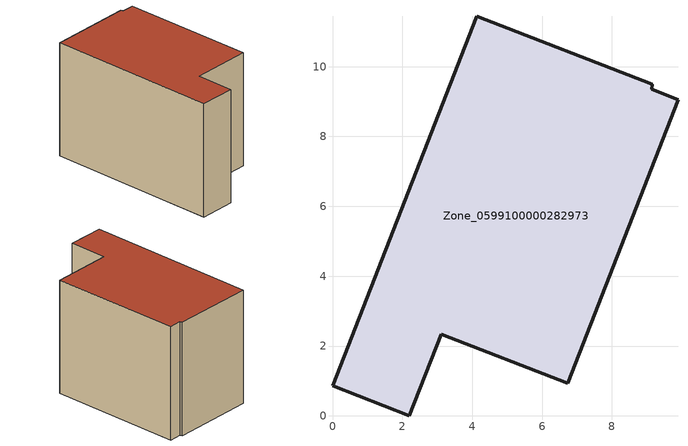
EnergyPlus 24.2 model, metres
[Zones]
Zone_0599100000282973
 floor ground (C_G): 4.13,11.45 9.16,9.5 9.14,9.35 9.89,9.05 6.74,0.93 3.12,2.33 2.2,0 0,0.87 z0
 wall outside (C_F): 0,0.87 2.2,0 3.12,2.33 6.74,0.93 9.89,9.05 9.14,9.35 9.16,9.5 4.13,11.45 0,0.87 z0:7.55
 roof outside (C_R): 9.16,9.5 4.13,11.45 0,0.87 2.2,0 3.12,2.33 6.74,0.93 9.89,9.05 9.14,9.35 z7.55
[BUILDING]
Pand.0599100000282973: North Axis=0; Terrain=City; Loads Convergence Tolerance Value=0.04; Temperature Convergence Tolerance Value=0.4; Solar Distribution=FullExterior; Maximum Number of Warmup Days=25; Minimum Number of Warmup Days=1
[Site:Location]
Rotterdam.The.Hague.AP_ZH_NLD Design_Conditions: Latitude=51.96; Longitude=4.45; Time Zone=1; Elevation=-4.5
[SITE:GROUNDTEMPERATURE:BUILDINGSURFACE]
18, 18, 18, 18, 18, 18, 18, 18, 18, 18, 18, 18
[MATERIAL] Thermal Absorptance=0.9; Solar Absorptance=0.7; Visible Absorptance=0.7
Name | Roughness | Thickness | Conductivity | Density | Specific Heat
G.TC.1946 | MediumSmooth | 0.15 | 1 | 540 | 1210
F.TC.1946 | Rough | 0.3 | 0.857143 | 1920 | 840
R.TC.1946 | MediumRough | 0.2 | 0.909091 | 1500 | 1000
[CONSTRUCTION]
C_G: G.TC.1946
C_F: F.TC.1946
C_R: R.TC.1946
[ZONE]
Zone_0599100000282973: Type=1; Multiplier=1; Ceiling Height=Autocalculate; Volume=Autocalculate; Floor Area=autocalculate; Part of Total Floor Area=Yes
[ZONEINFILTRATION:DESIGNFLOWRATE]
Infil_Zone_0599100000282973: Zone or ZoneList or Space or SpaceList=Zone_0599100000282973; Schedule=AlwaysOn; Design Flow Rate Calculation Method=Flow/Area; Flow Rate per Floor Area=0.003; Constant Term Coefficient=1; Temperature Term Coefficient=0; Velocity Term Coefficient=0; Velocity Squared Term Coefficient=0
[HVACTEMPLATE:ZONE:IDEALLOADSAIRSYSTEM]
Zone_0599100000282973: Maximum Heating Supply Air Temperature=50; Minimum Cooling Supply Air Temperature=13; Maximum Heating Supply Air Humidity Ratio=0.0156; Minimum Cooling Supply Air Humidity Ratio=0.0077; Heating Limit=NoLimit; Cooling Limit=NoLimit; Dehumidification Control Type=ConstantSensibleHeatRatio; Cooling Sensible Heat Ratio=0.7; Dehumidification Setpoint=60; Humidification Control Type=None; Humidification Setpoint=30; Outdoor Air Method=None; Outdoor Air Flow Rate per Person=0.00944; Outdoor Air Flow Rate per Zone Floor Area=0; Outdoor Air Flow Rate per Zone=0; Demand Controlled Ventilation Type=None; Outdoor Air Economizer Type=NoEconomizer; Heat Recovery Type=None; Sensible Heat Recovery Effectiveness=0.7; Latent Heat Recovery Effectiveness=0.65
[ZONECONTROL:THERMOSTAT]
ThermostatControl_Zone_0599100000282973: Zone or ZoneList=Zone_0599100000282973; Control Type Schedule=DualSetpointControlType; Control 1=Thermostat_Zone_0599100000282973; Temperature Difference Between Cutout And Setpoint=0
[THERMOSTATSETPOINT:DUALSETPOINT]
Thermostat_Zone_0599100000282973: Heating Setpoint Temperature Schedule=HeatingSetpoint_Zone_0599100000282973; Cooling Setpoint Temperature Schedule=CoolingSetpoint_Zone_0599100000282973
[SCHEDULE:COMPACT]
HeatingSetpoint_Zone_0599100000282973: Through: 12/31, For: AllDays, Until: 24:00, 21
CoolingSetpoint_Zone_0599100000282973: Through: 12/31, For: AllDays, Until: 24:00, 24
DualSetpointControlType: Through: 12/31, For: AllDays, Until: 24:00, 4
AlwaysOn: Through: 12/31, For: AllDays, Until: 24:00, 1
